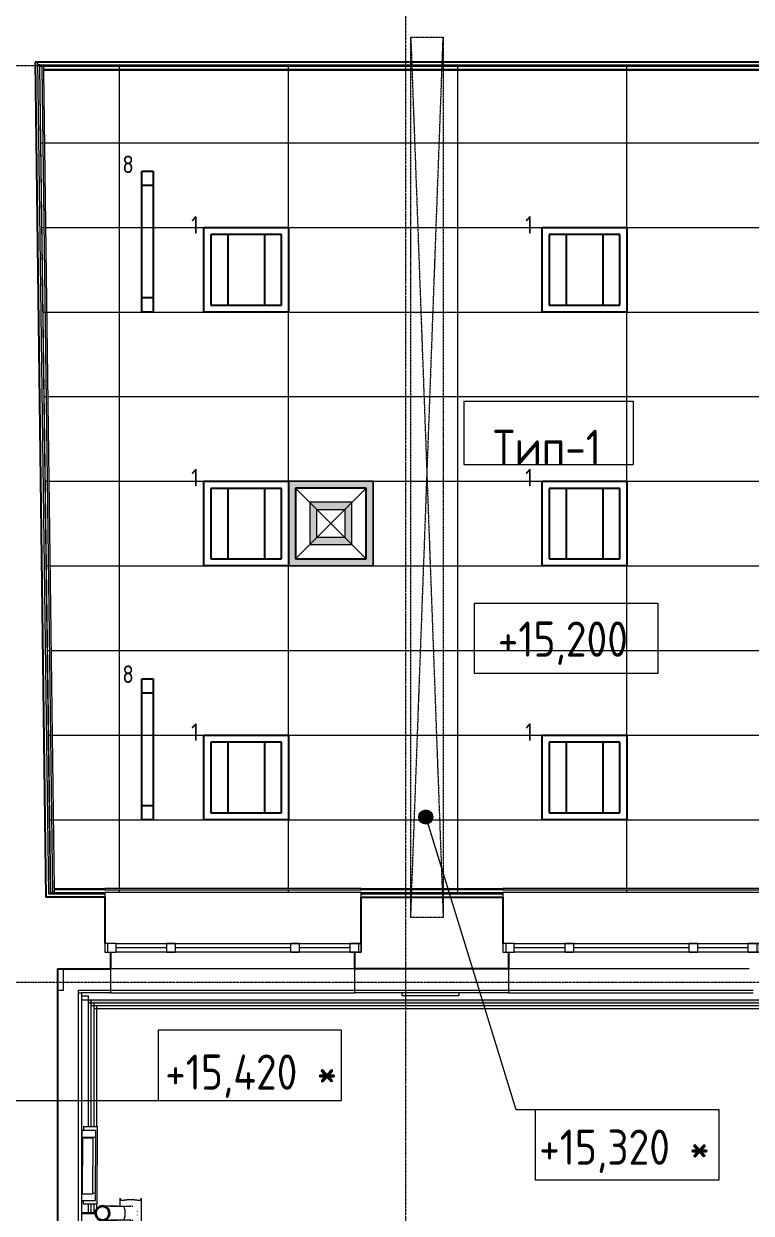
# Model space of a CAD drawing. Header units: millimetres. Extents: x -10051 to 73829, y -4843 to 44223.
# Drawn here: x 7440 to 12600, y 156 to 8590 of the extents above; entities that cross this region are included whole.
import ezdxf

# ---------------------------------------------------------------- set-up
doc = ezdxf.new("R2010")
doc.units = ezdxf.units.MM
doc.linetypes.add('ADSK_Линия сетки', pattern=[25, 20, -2.5, 0, -2.5])
doc.linetypes.add('ADSK_Штрихпунктирная 2 точки_ш15 п1_5 п1_5 п1_5', pattern=[19.5, 15, -1.5, 0, -1.5, 0, -1.5])
for name, color, linetype, lineweight in [('_ Окна', 7, 'Continuous', 9), ('Аннотация', 7, 'Continuous', 20), ('Марки', 7, 'Continuous', 20), ('Обобщенные модели', 7, 'Continuous', 18), ('Окна', 7, 'Continuous', 9), ('Оси', 7, 'Continuous', 9), ('Отметки', 7, 'Continuous', 9), ('Потолки штриховка', 7, 'Continuous', 9), ('Стены внутренние', 7, 'Continuous', 18), ('Стены наружные', 7, 'Continuous', 18), ('Стены несущие', 7, 'Continuous', 30), ('Стены отделка', 7, 'Continuous', 30), ('Стены штриховка', 7, 'Continuous', 9), ('Стены штриховка поверхности', 7, 'Continuous', 18), ('Узлы', 7, 'Continuous', 18)]:
    doc.layers.add(name, color=color, linetype=linetype, lineweight=lineweight)
doc.layers.add('Линии', color=7, linetype='Continuous', lineweight=9, true_color=0x00a600)
doc.styles.add('GOST Common_2', font='GOST_Common.ttf', dxfattribs={"width": 0.9, "height": 250})
doc.styles.add('GOST Common_4', font='GOST_Common.ttf', dxfattribs={"width": 0.9, "height": 200})
doc.styles.add('GOST Common_B', font='', dxfattribs={"width": 0.9, "height": 250})
doc.styles.get('GOST Common_B').set_extended_font_data('GOST Common', bold=True)

# ---------------------------------------------------------------- blocks, each defined once
blk = doc.blocks.new('Водосток - Тип 1 _карниз больше 490мм_-5158564-План потолков 4-го этажа')
at = {"layer": 'Обобщенные модели', "lineweight": 9}
h = blk.add_hatch(dxfattribs=at)
h.set_pattern_fill('FP_6', color=256, style=0, pattern_type=2)
h.set_pattern_definition([(135, (281.1, -7838.13), (-106.066, -106.066), [])])
h.paths.add_polyline_path([(173.7, 148.9), (173.3, 172.1), (164.1, 191.2), (144.7, 205.5), (125, 210), (103.3, 205), (85.9, 191.2), (76.3, 171.1), (76.5, 148.3), (85.9, 128.8), (103.3, 115), (125, 110), (148.3, 116.2), (164.1, 128.8), (173.3, 147.9)])
at = {"layer": 'Обобщенные модели'}
for p, q in [((18.8, 435), (24.9, 435)), ((225.1, 435), (231.2, 435)), ((24.9, 285), (18.8, 285)), ((75, 213.8), (75, 306.2)), ((75, 263.6), (75, 306.2)), ((75, 213.8), (75, 256.4)), ((175, 306.2), (175, 213.8)), ((175, 306.2), (175, 263.6)), ((175, 256.4), (175, 213.8)), ((231.2, 285), (225.1, 285)), ((120, 10), (120, 109.1)), ((130, 109.1), (130, 10))]:
    blk.add_line(p, q, dxfattribs=at)
at = {"layer": 'Обобщенные модели', "flags": 128}
for points in [[(75, 256.4), (75, 262), (75, 267.6), (75, 273.1), (75, 278.5), (75, 283.8), (75, 288.9), (75, 294), (75, 298.9), (75, 303.6), (75, 308.2), (75, 312.7), (75, 317), (75, 321.1), (75, 325.1), (75, 328.8), (75, 332.4), (75, 335.7), (75, 338.9), (75, 341.9), (75, 344.6), (75, 347.2), (75, 349.5), (75, 351.6), (75, 353.4), (75, 355.1), (75, 356.5), (75, 357.7), (75, 358.6), (75, 359.3), (75, 359.8), (75, 360), (75, 360)], [(175, 360), (175, 359.9), (175, 359.5), (175, 358.9), (175, 358.1), (175, 357), (175, 355.7), (175, 354.2), (175, 352.4), (175, 350.4), (175, 348.2), (175, 345.7), (175, 343), (175, 340.2), (175, 337.1), (175, 333.8), (175, 330.3), (175, 326.6), (175, 322.8), (175, 318.7), (175, 314.5), (175, 310.1), (175, 305.6), (175, 300.9), (175, 296), (175, 291), (175, 285.9), (175, 280.7), (175, 275.4), (175, 269.9), (175, 264.4), (175, 258.7), (175, 256.4)], [(75, 263.6), (75, 258), (75, 252.4), (75, 246.9), (75, 241.5), (75, 236.2), (75, 231.1), (75, 226), (75, 221.1), (75, 216.4), (75, 211.8), (75, 207.3), (75, 203), (75, 198.9), (75, 194.9), (75, 191.2), (75, 187.6), (75, 184.3), (75, 181.1), (75, 178.1), (75, 175.4), (75, 173)], [(175, 173), (175, 174.3), (175, 177), (175, 179.8), (175, 182.9), (175, 186.2), (175, 189.7), (175, 193.4), (175, 197.2), (175, 201.3), (175, 205.5), (175, 209.9), (175, 214.4), (175, 219.1), (175, 224), (175, 229), (175, 234.1), (175, 239.3), (175, 244.6), (175, 250.1), (175, 255.6), (175, 261.3), (175, 263.6)]]:
    blk.add_lwpolyline(points, dxfattribs=at)
at = {"layer": 'Обобщенные модели'}
for centre, radius, start, end in [((125, 360), 50, 174.54437, 183.38559), ((125, 360), 50, 163.32487, 166.67519), ((125, 360), 50, 103.32484, 106.67517), ((125, 360), 50, 73.32483, 76.67516), ((125, 360), 50, 13.32481, 16.67513), ((125, 360), 50, 356.72694, 5.45563), ((125, 160), 52, 90, 270), ((125, 160), 52, 270, 90)]:
    blk.add_arc(centre, radius, start, end, dxfattribs=at)
at = {"layer": 'Обобщенные модели', "lineweight": 40}
for start, end in [(90, 270), (270, 90)]:
    blk.add_arc((125, 160), 50, start, end, dxfattribs=at)
at = {"layer": 'Обобщенные модели'}
for start_param, end_param in [(4.712389, 6.283185), (4.712389, 6.283185), (3.141593, 4.712389), (3.141593, 4.712389)]:
    blk.add_ellipse((125, 306.2), major_axis=(-50, 0), ratio=0.309017, start_param=start_param, end_param=end_param, dxfattribs=at)
for points, knots in [([(18.8, 285), (21.1, 285), (25.1, 285.7), (28.9, 288.6), (30.8, 292.1), (31.6, 294.9), (32, 297.4), (32.1, 299.4), (32.2, 301.5), (32.2, 303.8), (32.1, 306.2), (31.9, 308.7), (31.6, 311.4), (31.3, 314.1), (31, 317), (30.6, 319.9), (30.2, 322.9), (29.8, 326), (29.4, 329.2), (29, 332.4), (28.7, 335.7), (28.3, 340.2), (27.8, 345.9), (27.4, 355.3), (27.4, 364.8), (27.8, 374.1), (28.3, 379.8), (28.7, 384.3), (29, 387.6), (29.4, 390.8), (29.8, 394), (30.2, 397.1), (30.6, 400.1), (31, 403.1), (31.3, 405.9), (31.6, 408.6), (31.9, 411.3), (32.1, 413.8), (32.2, 416.2), (32.2, 418.5), (32.1, 420.6), (32, 422.7), (31.6, 425.1), (30.8, 427.9), (28.9, 431.5), (25.1, 434.3), (21.1, 435), (18.8, 435)], [-1, -1, -1, -1, -0.941176, -0.882353, -0.852941, -0.823529, -0.808824, -0.794118, -0.779412, -0.764706, -0.75, -0.735294, -0.720588, -0.705882, -0.691176, -0.676471, -0.661765, -0.647059, -0.632353, -0.617647, -0.602941, -0.588235, -0.558824, -0.529412, -0.470588, -0.441176, -0.411765, -0.397059, -0.382353, -0.367647, -0.352941, -0.338235, -0.323529, -0.308824, -0.294118, -0.279412, -0.264706, -0.25, -0.235294, -0.220588, -0.205882, -0.191176, -0.176471, -0.147059, -0.117647, -0.058824, 0, 0, 0, 0]), ([(18.8, 435), (22.1, 435), (28.9, 435), (39.4, 435), (48.4, 435), (56, 435), (60.8, 435), (64.9, 435), (67.9, 435), (71, 435), (74.3, 435), (77.6, 435), (81, 435), (83.9, 435), (86.4, 435), (88.2, 435), (90.2, 435), (92.8, 435), (96.1, 435), (99.6, 435), (102.5, 435), (104.8, 435), (107.1, 435), (110.3, 435), (116, 435), (121.3, 435), (125, 435)], [-1, -1, -1, -1, -0.875, -0.75, -0.625, -0.5625, -0.5, -0.46875, -0.4375, -0.40625, -0.375, -0.34375, -0.3125, -0.28125, -0.265625, -0.25, -0.234375, -0.21875, -0.1875, -0.15625, -0.140625, -0.125, -0.109375, -0.09375, -0.0625, 0, 0, 0, 0]), ([(125, 435), (128.7, 435), (134, 435), (139.7, 435), (142.9, 435), (145.2, 435), (147.5, 435), (150.4, 435), (153.9, 435), (157.2, 435), (159.8, 435), (161.8, 435), (163.6, 435), (166.1, 435), (169, 435), (172.4, 435), (175.7, 435), (179, 435), (182.1, 435), (185.1, 435), (189.2, 435), (194, 435), (201.6, 435), (210.6, 435), (221.1, 435), (227.9, 435), (231.2, 435)], [-1, -1, -1, -1, -0.9375, -0.90625, -0.890625, -0.875, -0.859375, -0.84375, -0.8125, -0.78125, -0.765625, -0.75, -0.734375, -0.71875, -0.6875, -0.65625, -0.625, -0.59375, -0.5625, -0.53125, -0.5, -0.4375, -0.375, -0.25, -0.125, 0, 0, 0, 0]), ([(231.2, 435), (228.9, 435), (224.9, 434.3), (221.1, 431.4), (219.2, 427.9), (218.4, 425.1), (218, 422.6), (217.9, 420.6), (217.8, 418.5), (217.8, 416.2), (217.9, 413.8), (218.1, 411.3), (218.4, 408.6), (218.7, 405.9), (219, 403), (219.4, 400.1), (219.8, 397.1), (220.2, 394), (220.6, 390.8), (221, 387.6), (221.3, 384.3), (221.7, 379.8), (222.2, 374.1), (222.6, 364.7), (222.6, 355.2), (222.2, 345.9), (221.7, 340.2), (221.3, 335.7), (221, 332.4), (220.6, 329.2), (220.2, 326), (219.8, 322.9), (219.4, 319.9), (219, 316.9), (218.7, 314.1), (218.4, 311.4), (218.1, 308.7), (217.9, 306.2), (217.8, 303.8), (217.8, 301.5), (217.9, 299.4), (218, 297.3), (218.4, 294.9), (219.2, 292.1), (221.1, 288.5), (224.9, 285.7), (228.9, 285), (231.2, 285)], [-1, -1, -1, -1, -0.941176, -0.882353, -0.852941, -0.823529, -0.808824, -0.794118, -0.779412, -0.764706, -0.75, -0.735294, -0.720588, -0.705882, -0.691176, -0.676471, -0.661765, -0.647059, -0.632353, -0.617647, -0.602941, -0.588235, -0.558824, -0.529412, -0.470588, -0.441176, -0.411765, -0.397059, -0.382353, -0.367647, -0.352941, -0.338235, -0.323529, -0.308824, -0.294118, -0.279412, -0.264706, -0.25, -0.235294, -0.220588, -0.205882, -0.191176, -0.176471, -0.147059, -0.117647, -0.058824, 0, 0, 0, 0]), ([(74.3, 285), (73.2, 285), (71, 285), (67.9, 285), (64.9, 285), (60.8, 285), (56, 285), (48.4, 285), (39.4, 285), (28.9, 285), (22.1, 285), (18.8, 285)], [-0.625, -0.625, -0.625, -0.625, -0.59375, -0.5625, -0.53125, -0.5, -0.4375, -0.375, -0.25, -0.125, 0, 0, 0, 0]), ([(231.2, 285), (227.9, 285), (221.1, 285), (210.6, 285), (201.6, 285), (194, 285), (189.2, 285), (185.1, 285), (182.1, 285), (179, 285), (176.8, 285), (175.7, 285)], [-1, -1, -1, -1, -0.875, -0.75, -0.625, -0.5625, -0.5, -0.46875, -0.4375, -0.40625, -0.375, -0.375, -0.375, -0.375])]:
    blk.add_open_spline(points, degree=3, knots=knots, dxfattribs=at)
blk = doc.blocks.new('окно трехпол с фрамугой - 1800 и 1820х2300_h___нов_ ок15-V6-План потолков 4-го этажа')
at = {"layer": '_ Окна', "lineweight": 18}
for p, q in [((-910, 75), (-910, 135)), ((-910, 135), (-830, 135)), ((-830, 135), (-830, 75)), ((-470, 75), (-470, 135)), ((-470, 135), (-410, 135)), ((-410, 135), (-410, 75)), ((410, 75), (410, 135)), ((410, 135), (470, 135)), ((470, 135), (470, 75)), ((830, 135), (830, 75)), ((910, 135), (830, 135)), ((910, 75), (910, 135)), ((-830, 75), (-910, 75)), ((-410, 75), (-470, 75)), ((470, 75), (410, 75)), ((830, 75), (910, 75))]:
    blk.add_line(p, q, dxfattribs=at)
at = {"layer": '_ Окна'}
for p, q in [((-890, 75), (-890, 135)), ((-830, 105), (-470, 105)), ((-410, 105), (410, 105)), ((470, 105), (830, 105)), ((890, 75), (890, 135))]:
    blk.add_line(p, q, dxfattribs=at)
at = {"layer": 'Окна'}
for p, q in [((-910, 135), (-910, 75)), ((-830, 135), (-910, 135)), ((-830, 135), (-470, 135)), ((-410, 135), (-470, 135)), ((-410, 135), (410, 135)), ((470, 135), (410, 135)), ((470, 135), (830, 135)), ((910, 135), (830, 135)), ((910, 75), (910, 135)), ((-910, 75), (-830, 75)), ((-470, 75), (-830, 75)), ((-470, 75), (-410, 75)), ((410, 75), (-410, 75)), ((410, 75), (470, 75)), ((830, 75), (470, 75)), ((830, 75), (910, 75))]:
    blk.add_line(p, q, dxfattribs=at)
blk = doc.blocks.new('окно трехпол с фрамугой - 1800 и 1820х2300_h___нов_ ок15-V7-План потолков 4-го этажа')
at = {"layer": '_ Окна', "lineweight": 18}
for p, q in [((-910, 75), (-910, 135)), ((-910, 135), (-830, 135)), ((-830, 135), (-830, 75)), ((-470, 75), (-470, 135)), ((-470, 135), (-410, 135)), ((-410, 135), (-410, 75)), ((410, 75), (410, 135)), ((410, 135), (470, 135)), ((470, 135), (470, 75)), ((830, 135), (830, 75)), ((910, 135), (830, 135)), ((910, 75), (910, 135)), ((-830, 75), (-910, 75)), ((-410, 75), (-470, 75)), ((470, 75), (410, 75)), ((830, 75), (910, 75))]:
    blk.add_line(p, q, dxfattribs=at)
at = {"layer": '_ Окна'}
for p, q in [((-890, 75), (-890, 135)), ((-830, 105), (-470, 105)), ((-410, 105), (410, 105)), ((470, 105), (830, 105)), ((890, 75), (890, 135))]:
    blk.add_line(p, q, dxfattribs=at)
at = {"layer": 'Окна'}
for p, q in [((-910, 135), (-910, 75)), ((-830, 135), (-910, 135)), ((-830, 135), (-470, 135)), ((-410, 135), (-470, 135)), ((-410, 135), (410, 135)), ((470, 135), (410, 135)), ((470, 135), (830, 135)), ((910, 135), (830, 135)), ((910, 75), (910, 135)), ((-910, 75), (-830, 75)), ((-470, 75), (-830, 75)), ((-470, 75), (-410, 75)), ((410, 75), (-410, 75)), ((410, 75), (470, 75)), ((830, 75), (470, 75)), ((830, 75), (910, 75))]:
    blk.add_line(p, q, dxfattribs=at)
blk = doc.blocks.new('Высотные отметки - Рамка-12095-План потолков 4-го этажа')
at = {"layer": 'Аннотация'}
for p, q in [((-6.5, 0), (-6.5, 5)), ((-6.5, 5), (6.5, 5)), ((6.5, 5), (6.5, 0)), ((6.5, 0), (-6.5, 0))]:
    blk.add_line(p, q, dxfattribs=at)
blk = doc.blocks.new('ADSK_Марка_Потолок - ADSK_Марка и Смещение от уровня-155896-План потолков 4-го этажа')
at = {"layer": 'Марки'}
for p, q in [((-6, 4.5), (-6, 0)), ((-6, 4.5), (6, 4.5)), ((6, 4.5), (6, 0)), ((-6, 0), (6, 0))]:
    blk.add_line(p, q, dxfattribs=at)

msp = doc.modelspace()

# ---------------------------------------------------------------- hatches: boundary and pattern name
at = {"layer": 'Отметки'}
h = msp.add_hatch(color=256, dxfattribs=at)
edge = h.paths.add_edge_path()
edge.add_arc((10291.444, 2965.475), 50, 0, 360)
at = {"layer": 'Потолки штриховка', "lineweight": 18}
h = msp.add_hatch(dxfattribs=at)
h.set_pattern_fill('FP_16', color=256, style=0, pattern_type=2)
h.set_pattern_definition([(0, (11717.6, 5345.83), (0, -600), []), (270, (11717.6, 5345.8), (-1200, -7e-14), [])])
h.paths.add_polyline_path([(7552.418, 8286.238), (7552.262, 8288.238), (7550.392, 8288.238), (7552.392, 8286.264)])
h.paths.add_polyline_path([(7628.446, 2430.232), (7646.421, 2430.277), (7570.394, 8286.238), (7552.418, 8286.238), (7628.42, 2430.232)])
h.paths.add_polyline_path([(10414.835, 2430.232), (12918.795, 2430.232), (12918.795, 2438.232), (13060, 2438.445), (13060, 2448.232), (7656.188, 2448.232), (7656.448, 2430.232), (10232.485, 2430.232)])
h.paths.add_polyline_path([(15905.313, 2450.232), (15905.313, 2468.232), (13060, 2468.232), (13060, 2478.232), (15877.313, 2478.232), (15877.313, 7568.238), (14593.313, 7568.238), (14593.313, 8258.238), (7580.784, 8258.238), (7656.188, 2458.232), (13060, 2458.232), (13060, 2450.232), (15901.713, 2450.232)])
h.paths.add_polyline_path([(15905.313, 2448.232), (15907.313, 2448.232), (15905.313, 2450.232)])
h.paths.add_polyline_path([(15887.313, 2478.232), (15905.313, 2478.232), (15905.313, 7568.238), (15887.313, 7568.238), (15887.313, 2558.567)])
h.paths.add_polyline_path([(14633.313, 7578.238), (15877.313, 7578.238), (15877.313, 7596.238), (14623.313, 7596.238), (14622.557, 7598.238), (14621.313, 7598.238), (14621.313, 8258.238), (14603.313, 8258.238), (14603.313, 7578.238), (14627.313, 7578.238)])
h.paths.add_polyline_path([(15887.313, 7578.238), (15905.313, 7578.238), (15905.313, 7596.238), (15887.313, 7596.238)])
h.paths.add_polyline_path([(15907.313, 7596.238), (15906.599, 7597.524), (15905.313, 7596.238)])
h.paths.add_polyline_path([(15241.701, 7608.238), (15917.313, 7608.238), (15917.313, 7612.642), (14633.313, 7612.642), (14633.313, 7608.238), (14727.313, 7608.238)])
h.paths.add_polyline_path([(14621.313, 8286.238), (14623.313, 8288.238), (14621.313, 8288.238)])
h.paths.add_polyline_path([(14603.325, 8268.238), (14621.313, 8268.238), (14621.313, 8286.238), (14603.313, 8286.238), (14603.313, 8268.238)])
h.paths.add_polyline_path([(14311.936, 8268.238), (14593.313, 8268.238), (14593.313, 8286.238), (7580.42, 8286.238), (7580.784, 8268.238), (13146.378, 8268.238)])
at = {"layer": 'Стены штриховка поверхности', "true_color": 0xcacbcc}
msp.add_hatch(color=9, dxfattribs=at).paths.add_polyline_path([(7898.134, 1648.232), (41279.839, 1648.232), (41279.839, 1668.232), (7898.134, 1668.232)])
at = {"layer": 'Узлы', "true_color": 0x939393}
h = msp.add_hatch(color=252, dxfattribs=at)
h.paths.add_polyline_path([(9917.806, 4747.188), (9917.806, 5347.188), (9317.806, 5347.188), (9317.806, 4747.188), (9867.806, 4747.188)])
h.paths.add_polyline_path([(9867.806, 4797.188), (9367.806, 4797.188), (9367.806, 5297.188), (9867.806, 5297.188)])
h.paths.add_polyline_path([(9767.806, 4897.188), (9767.806, 5197.188), (9467.806, 5197.188), (9467.806, 4897.188), (9717.806, 4897.188)])
h.paths.add_polyline_path([(9717.806, 4947.188), (9517.806, 4947.188), (9517.806, 5147.188), (9717.806, 5147.188)])

# ---------------------------------------------------------------- linework, layer by layer
at = {"layer": 'Линии', "color": 7, "linetype": 'ADSK_Штрихпунктирная 2 точки_ш15 п1_5 п1_5 п1_5'}
for p, q in [((10184.835, 2253.428), (10184.835, 8495.453)), ((10184.835, 8495.453), (10414.835, 8495.453)), ((10184.835, 2253.428), (10414.835, 8495.453)), ((10184.835, 8495.453), (10414.835, 2253.428)), ((10414.835, 8495.453), (10414.835, 2253.428)), ((10414.835, 2253.428), (10184.835, 2253.428))]:
    msp.add_line(p, q, dxfattribs=at)
at = {"layer": 'Линии', "color": 5, "lineweight": 30, "true_color": 0x0000ff}
for p, q in [((8277.603, 7545.833), (8357.603, 7545.833)), ((8277.603, 6545.833), (8277.603, 7545.833)), ((8357.603, 7545.833), (8357.603, 6545.833)), ((8277.603, 7445.833), (8357.603, 7445.833)), ((8717.603, 7145.833), (9317.603, 7145.833)), ((8717.603, 6545.833), (8717.603, 7145.833)), ((9267.603, 7095.833), (8767.603, 7095.833)), ((8767.603, 7095.833), (8767.603, 6595.833)), ((8887.603, 7095.833), (8887.603, 6595.833)), ((9147.603, 7095.833), (9147.603, 6595.833)), ((9267.603, 6595.833), (9267.603, 7095.833)), ((9317.603, 7145.833), (9317.603, 6545.833)), ((11117.603, 7145.833), (11717.603, 7145.833)), ((11117.603, 6545.833), (11117.603, 7145.833)), ((11667.603, 7095.833), (11167.603, 7095.833)), ((11167.603, 7095.833), (11167.603, 6595.833)), ((11287.603, 7095.833), (11287.603, 6595.833)), ((11547.603, 7095.833), (11547.603, 6595.833)), ((11667.603, 6595.833), (11667.603, 7095.833)), ((11717.603, 7145.833), (11717.603, 6545.833)), ((8357.603, 6645.833), (8277.603, 6645.833)), ((8767.603, 6595.833), (9267.603, 6595.833)), ((11167.603, 6595.833), (11667.603, 6595.833)), ((8357.603, 6545.833), (8277.603, 6545.833)), ((9317.603, 6545.833), (8717.603, 6545.833)), ((11717.603, 6545.833), (11117.603, 6545.833)), ((11117.603, 5345.833), (11717.603, 5345.833)), ((11117.603, 4745.833), (11117.603, 5345.833)), ((11717.603, 5345.833), (11717.603, 4745.833)), ((9867.806, 5297.188), (9367.806, 5297.188)), ((9367.806, 5297.188), (9367.806, 4797.188)), ((9867.806, 4797.188), (9867.806, 5297.188)), ((11667.603, 5295.833), (11167.603, 5295.833)), ((11167.603, 5295.833), (11167.603, 4795.833)), ((11287.603, 5295.833), (11287.603, 4795.833)), ((11547.603, 5295.833), (11547.603, 4795.833)), ((11667.603, 4795.833), (11667.603, 5295.833)), ((9367.806, 4797.188), (9867.806, 4797.188)), ((11717.603, 4745.833), (11117.603, 4745.833)), ((11167.603, 4795.833), (11667.603, 4795.833)), ((8277.603, 3945.833), (8357.603, 3945.833)), ((8277.603, 2945.833), (8277.603, 3945.833)), ((8357.603, 3945.833), (8357.603, 2945.833)), ((8277.603, 3845.833), (8357.603, 3845.833)), ((8717.603, 3545.833), (9317.603, 3545.833)), ((8717.603, 2945.833), (8717.603, 3545.833)), ((9317.603, 3545.833), (9317.603, 2945.833)), ((11117.603, 3545.833), (11717.603, 3545.833)), ((11117.603, 2945.833), (11117.603, 3545.833)), ((11717.603, 3545.833), (11717.603, 2945.833)), ((9267.603, 3495.833), (8767.603, 3495.833)), ((8767.603, 3495.833), (8767.603, 2995.833)), ((8887.603, 3495.833), (8887.603, 2995.833)), ((9147.603, 3495.833), (9147.603, 2995.833)), ((9267.603, 2995.833), (9267.603, 3495.833)), ((11667.603, 3495.833), (11167.603, 3495.833)), ((11167.603, 3495.833), (11167.603, 2995.833)), ((11287.603, 3495.833), (11287.603, 2995.833)), ((11547.603, 3495.833), (11547.603, 2995.833)), ((11667.603, 2995.833), (11667.603, 3495.833)), ((8357.603, 3045.833), (8277.603, 3045.833)), ((8767.603, 2995.833), (9267.603, 2995.833)), ((11167.603, 2995.833), (11667.603, 2995.833)), ((8357.603, 2945.833), (8277.603, 2945.833)), ((9317.603, 2945.833), (8717.603, 2945.833)), ((11717.603, 2945.833), (11117.603, 2945.833))]:
    msp.add_line(p, q, dxfattribs=at)
at = {"layer": 'Линии', "color": 1, "lineweight": 30, "true_color": 0xff0000}
for p, q in [((8717.603, 5345.833), (9317.603, 5345.833)), ((8717.603, 4745.833), (8717.603, 5345.833)), ((9317.603, 5345.833), (9317.603, 4745.833)), ((9267.603, 5295.833), (8767.603, 5295.833)), ((8767.603, 5295.833), (8767.603, 4795.833)), ((8887.603, 5295.833), (8887.603, 4795.833)), ((9147.603, 5295.833), (9147.603, 4795.833)), ((9267.603, 4795.833), (9267.603, 5295.833)), ((9317.603, 4745.833), (8717.603, 4745.833)), ((8767.603, 4795.833), (9267.603, 4795.833))]:
    msp.add_line(p, q, dxfattribs=at)
at = {"layer": 'Линии', "color": 7, "lineweight": 18}
for p, q in [((9317.806, 5347.188), (9917.806, 5347.188)), ((9317.806, 4747.188), (9317.806, 5347.188)), ((9917.806, 5347.188), (9917.806, 4747.188)), ((9367.806, 5297.188), (9867.806, 4797.188)), ((9867.806, 5297.188), (9367.806, 4797.188)), ((9917.806, 4747.188), (9317.806, 4747.188))]:
    msp.add_line(p, q, dxfattribs=at)
at = {"layer": 'Линии', "color": 7}
for p, q in [((9917.806, 5347.188), (9317.806, 5347.188)), ((9317.806, 5347.188), (9317.806, 4747.188)), ((9917.806, 4747.188), (9917.806, 5347.188)), ((9367.806, 4797.188), (9367.806, 5297.188)), ((9367.806, 5297.188), (9867.806, 5297.188)), ((9867.806, 5297.188), (9867.806, 4797.188)), ((9467.806, 5197.188), (9467.806, 4897.188)), ((9767.806, 5197.188), (9467.806, 5197.188)), ((9517.806, 5147.188), (9717.806, 5147.188)), ((9517.806, 4947.188), (9517.806, 5147.188)), ((9717.806, 5147.188), (9717.806, 4947.188)), ((9767.806, 4897.188), (9767.806, 5197.188)), ((9467.806, 4897.188), (9767.806, 4897.188)), ((9717.806, 4947.188), (9517.806, 4947.188)), ((9317.806, 4747.188), (9917.806, 4747.188)), ((9867.806, 4797.188), (9367.806, 4797.188))]:
    msp.add_line(p, q, dxfattribs=at)
at = {"layer": 'Оси', "linetype": 'ADSK_Линия сетки'}
for p, q in [((10149.565, -3698.875), (10149.565, 21707.143)), ((-9251.096, 8295), (56004.853, 8295)), ((-9251.096, 1795), (42920.584, 1795))]:
    msp.add_line(p, q, dxfattribs=at)
at = {"layer": 'Отметки', "lineweight": 20}
for p, q in [((10291.444, 2965.475), (10930.585, 890.7)), ((6694.603, 955.129), (8352.652, 955.129)), ((8352.652, 955.129), (9043.506, 955.129)), ((10930.585, 890.7), (11720.581, 890.7))]:
    msp.add_line(p, q, dxfattribs=at)
at = {"layer": 'Отметки'}
msp.add_circle((10291.444, 2965.475), 50, dxfattribs=at)
at = {"layer": 'Стены внутренние'}
for p, q in [((9834.013, 2458.232), (8014.013, 2458.232)), ((8014.013, 2448.232), (9834.013, 2448.232)), ((12659.01, 2458.232), (10839.01, 2458.232)), ((10839.01, 2448.232), (12659.01, 2448.232))]:
    msp.add_line(p, q, dxfattribs=at)
at = {"layer": 'Стены наружные'}
for p, q in [((9834.013, 2430.232), (8014.013, 2430.232)), ((12659.01, 2430.232), (10839.01, 2430.232)), ((9789.013, 1888.232), (8065.586, 1888.232)), ((12585.59, 1888.232), (10879.01, 1888.232)), ((7848.134, 1698.232), (7898.134, 1698.232)), ((7898.134, 770.706), (7898.134, 1698.232)), ((8054.013, 1738.232), (9789.013, 1738.232)), ((8054.013, 1718.232), (9789.013, 1718.232)), ((10879.01, 1738.232), (12614.01, 1738.232)), ((10879.01, 1718.232), (12614.01, 1718.232)), ((7848.134, 1668.232), (41315.099, 1668.232)), ((7898.134, 1648.232), (13024.731, 1648.232)), ((7918.134, 770.566), (7918.134, 1668.232)), ((7918.134, 1628.232), (13024.731, 1628.232)), ((7938.134, 770.426), (7938.134, 1648.232)), ((7938.134, 1608.232), (13024.731, 1608.232)), ((7958.134, 770.286), (7958.134, 1628.232)), ((7863.864, 770.946), (7863.689, 745.99)), ((7863.864, 770.946), (7963.861, 770.245)), ((7960.01, 220.259), (7963.861, 770.245)), ((7851.183, 746.078), (7848.134, 310.655)), ((7850.833, 696.079), (7950.831, 695.379)), ((7851.183, 746.078), (7951.181, 745.377)), ((7947.68, 245.39), (7951.181, 745.377)), ((7856.66, 296.028), (7848.134, 296.088)), ((7948.03, 295.388), (7926.659, 295.538)), ((7848.134, 246.087), (7947.68, 245.39)), ((7860.188, 246.002), (7860.013, 220.959)), ((7960.01, 220.259), (7860.013, 220.959)), ((7898.134, 160.928), (7898.134, 220.692)), ((7918.134, 160.928), (7918.134, 220.552)), ((7938.134, 160.928), (7938.134, 220.412)), ((7958.134, 187.25), (7958.134, 220.272))]:
    msp.add_line(p, q, dxfattribs=at)
at = {"layer": 'Стены несущие'}
for p, q in [((7520, 8318.238), (7596.832, 2398.232)), ((13119.116, 8318.238), (7520, 8318.238)), ((8014.013, 2398.232), (7596.832, 2398.232)), ((8014.013, 2398.232), (8014.013, 2068.232)), ((9834.013, 2398.232), (10839.01, 2398.232)), ((9834.013, 2068.232), (9834.013, 2398.232)), ((10839.01, 2398.232), (10839.01, 2068.232)), ((8054.013, 2008.232), (8054.013, 1888.232)), ((9789.013, 1888.232), (9789.013, 2008.232)), ((10879.01, 2008.232), (10879.01, 1888.232)), ((7678.134, 1888.232), (7678.134, 11.098)), ((7678.134, 1888.232), (8054.013, 1888.232)), ((10879.01, 1888.232), (9789.013, 1888.232))]:
    msp.add_line(p, q, dxfattribs=at)
at = {"layer": 'Стены отделка', "lineweight": 9}
for p, q in [((7520, 8318.238), (7539.998, 8318.498)), ((7616.574, 2418.232), (7539.998, 8318.498)), ((7540, 8298.238), (7540, 8318.238)), ((7550.262, 8298.238), (7540, 8298.238)), ((7552.418, 8286.238), (7628.42, 2430.232)), ((7570.42, 8286.238), (7552.418, 8286.238)), ((7646.421, 2430.232), (7570.42, 8286.238)), ((13119.116, 8286.238), (7580.42, 8286.238)), ((7580.42, 8286.238), (7580.654, 8268.238)), ((7580.654, 8268.238), (13119.116, 8268.238)), ((7580.784, 8258.238), (7656.059, 2458.232)), ((13119.116, 8258.238), (7580.784, 8258.238)), ((7656.059, 2458.232), (8014.013, 2458.232)), ((7656.188, 2448.232), (7656.422, 2430.232)), ((8014.013, 2448.232), (7656.188, 2448.232)), ((8014.013, 2458.232), (8014.013, 2448.232)), ((9834.013, 2448.232), (9834.013, 2458.232)), ((9834.013, 2458.232), (10839.01, 2458.232)), ((10839.01, 2448.232), (9834.013, 2448.232)), ((10839.01, 2458.232), (10839.01, 2448.232)), ((7597.132, 2418.232), (7596.573, 2418.232)), ((7597.132, 2398.232), (7597.132, 2418.232)), ((7628.575, 2418.232), (7616.574, 2418.232)), ((7628.42, 2430.232), (7646.421, 2430.232)), ((7656.422, 2430.232), (8014.013, 2430.232)), ((8014.013, 2430.232), (8014.013, 2398.232)), ((9834.013, 2398.232), (9834.013, 2430.232)), ((9834.013, 2430.232), (10839.01, 2430.232)), ((9845.586, 2418.232), (9834.013, 2418.232)), ((10839.01, 2418.232), (10805.59, 2418.232)), ((10839.01, 2430.232), (10839.01, 2398.232)), ((7720.554, 1738.232), (7720.554, 1888.232)), ((8054.013, 1888.232), (8054.013, 1718.232)), ((9789.013, 1718.232), (9789.013, 1888.232)), ((10879.01, 1888.232), (10879.01, 1718.232)), ((7678.134, 1738.232), (7720.554, 1738.232)), ((7828.134, 1738.232), (8054.013, 1738.232)), ((7828.134, -138.902), (7828.134, 1738.232)), ((8054.013, 1718.232), (7848.134, 1718.232)), ((7848.134, 1718.232), (7848.134, -158.902)), ((9789.013, 1738.232), (10879.01, 1738.232)), ((10879.01, 1718.232), (9789.013, 1718.232)), ((10125, 1698.232), (10125, 1718.232)), ((10525, 1698.232), (10125, 1698.232)), ((10525, 1718.232), (10525, 1698.232)), ((7856.629, 291.569), (7859.43, 691.559)), ((7859.43, 691.559), (7929.428, 691.069)), ((7929.428, 691.069), (7926.627, 291.079)), ((7926.627, 291.079), (7856.629, 291.569))]:
    msp.add_line(p, q, dxfattribs=at)
at = {"layer": 'Стены штриховка'}
for p, q in [((7550.262, 8298.238), (13119.116, 8298.238)), ((7550.392, 8288.238), (7626.445, 2428.232)), ((7570.394, 8288.238), (7550.392, 8288.238)), ((7570.264, 8298.238), (7570.42, 8286.238)), ((7580.265, 8298.238), (7580.42, 8286.238)), ((13119.116, 8288.238), (7580.394, 8288.238)), ((7626.445, 2428.232), (7646.447, 2428.232)), ((8014.013, 2418.232), (7628.575, 2418.232)), ((7646.577, 2418.232), (7646.421, 2430.232)), ((7656.578, 2418.232), (7656.422, 2430.232)), ((7656.448, 2428.232), (8014.013, 2428.232)), ((9834.013, 2428.232), (10839.01, 2428.232)), ((10805.59, 2418.232), (9845.586, 2418.232)), ((7828.134, 1718.232), (7848.134, 1718.232))]:
    msp.add_line(p, q, dxfattribs=at)

# ---------------------------------------------------------------- block references
at = {"layer": 'Марки', "xscale": 99.99999999999993, "yscale": 99.99999999999993, "zscale": 99.99999999999993}
msp.add_blockref('ADSK_Марка_Потолок - ADSK_Марка и Смещение от уровня-155896-План потолков 4-го этажа', (11162.12, 5464.671), dxfattribs=at)
at = {"layer": 'Обобщенные модели', "rotation": 269.9999999999999}
msp.add_blockref('Водосток - Тип 1 _карниз больше 490мм_-5158564-План потолков 4-го этажа', (7838.134, 281.098), dxfattribs=at)
at = {"layer": 'Окна', "rotation": 180}
for name, p in [('окно трехпол с фрамугой - 1800 и 1820х2300_h___нов_ ок15-V7-План потолков 4-го этажа', (8924.013, 2143.232)), ('окно трехпол с фрамугой - 1800 и 1820х2300_h___нов_ ок15-V6-План потолков 4-го этажа', (11749.01, 2143.232))]:
    msp.add_blockref(name, p, dxfattribs=at)
at = {"layer": 'Отметки', "lineweight": 20, "xscale": 99.99999999999993, "yscale": 99.99999999999993, "zscale": 99.99999999999993}
msp.add_blockref('Высотные отметки - Рамка-12095-План потолков 4-го этажа', (11287.138, 3982.03), dxfattribs=at)
at = {"layer": 'Отметки', "lineweight": 20, "extrusion": (0, 0, -1), "xscale": 99.99999999999993, "yscale": 99.99999999999993, "zscale": 99.99999999999993}
msp.add_blockref('Высотные отметки - Рамка-12095-План потолков 4-го этажа', (-9043.506, 955.129), dxfattribs=at)
at = {"layer": 'Отметки', "lineweight": 20, "xscale": 99.99999999999993, "yscale": 99.99999999999993, "zscale": 99.99999999999993, "rotation": 180}
msp.add_blockref('Высотные отметки - Рамка-12095-План потолков 4-го этажа', (11720.581, 890.7), dxfattribs=at)

# ---------------------------------------------------------------- texts
at = {"layer": 'Аннотация', "lineweight": 9, "char_height": 125, "width": 175.5, "attachment_point": 5, "line_spacing_factor": 1.022766, "style": 'GOST Common_4'}
for s, insert in [('\\pt180,360,540,720,900,1080,1260,1440,1620,1800,1980,2160,2340,2520,2700,2880,3060,3240,3420,3600,3780,3960,4140,4320,4500,4680,4860,5040,5220,5400,5580,5760;8 ', (8179.802, 7593.694)), ('\\pt180,360,540,720,900,1080,1260,1440,1620,1800,1980,2160,2340,2520,2700,2880,3060,3240,3420,3600,3780,3960,4140,4320,4500,4680,4860,5040,5220,5400,5580,5760;1 ', (8654.226, 7163.855)), ('\\pt180,360,540,720,900,1080,1260,1440,1620,1800,1980,2160,2340,2520,2700,2880,3060,3240,3420,3600,3780,3960,4140,4320,4500,4680,4860,5040,5220,5400,5580,5760;1 ', (11023.887, 7163.855)), ('\\pt180,360,540,720,900,1080,1260,1440,1620,1800,1980,2160,2340,2520,2700,2880,3060,3240,3420,3600,3780,3960,4140,4320,4500,4680,4860,5040,5220,5400,5580,5760;1 ', (8654.226, 5372.232)), ('\\pt180,360,540,720,900,1080,1260,1440,1620,1800,1980,2160,2340,2520,2700,2880,3060,3240,3420,3600,3780,3960,4140,4320,4500,4680,4860,5040,5220,5400,5580,5760;1 ', (11023.887, 5372.232)), ('\\pt180,360,540,720,900,1080,1260,1440,1620,1800,1980,2160,2340,2520,2700,2880,3060,3240,3420,3600,3780,3960,4140,4320,4500,4680,4860,5040,5220,5400,5580,5760;8 ', (8179.802, 3978.148)), ('\\pt180,360,540,720,900,1080,1260,1440,1620,1800,1980,2160,2340,2520,2700,2880,3060,3240,3420,3600,3780,3960,4140,4320,4500,4680,4860,5040,5220,5400,5580,5760;1 ', (8654.226, 3567.388)), ('\\pt180,360,540,720,900,1080,1260,1440,1620,1800,1980,2160,2340,2520,2700,2880,3060,3240,3420,3600,3780,3960,4140,4320,4500,4680,4860,5040,5220,5400,5580,5760;1 ', (11023.887, 3567.388))]:
    msp.add_mtext(s, dxfattribs=dict(at, insert=insert))
at = {"layer": 'Марки', "lineweight": 9, "insert": (11151.489, 5586.827), "char_height": 250, "width": 792, "attachment_point": 5, "line_spacing_factor": 1.022766, "style": 'GOST Common_B'}
msp.add_mtext('\\pt1143,2286,3429,4572,5715,6858,8001,9144,10287,11430,12573,13716,14859,16002,17145,18288,19431,20574,21717,22860,24003,25146,26289,27432,28575,29718,30861,32004,33147,34290,35433,36576;Тип-1', dxfattribs=at)
at = {"layer": 'Отметки', "lineweight": 20, "char_height": 250, "attachment_point": 1, "line_spacing_factor": 1.022761, "style": 'GOST Common_2'}
for s, insert, width in [('+15,200', (10801.891, 4352.06), 1164.59094), ('+15,420 *', (8442.806, 1281.712), 1469.31552), ('+15,320 *', (11095.62, 749.524), 1442.16184)]:
    msp.add_mtext(s, dxfattribs=dict(at, insert=insert, width=width))

doc.saveas('drawing.dxf')
